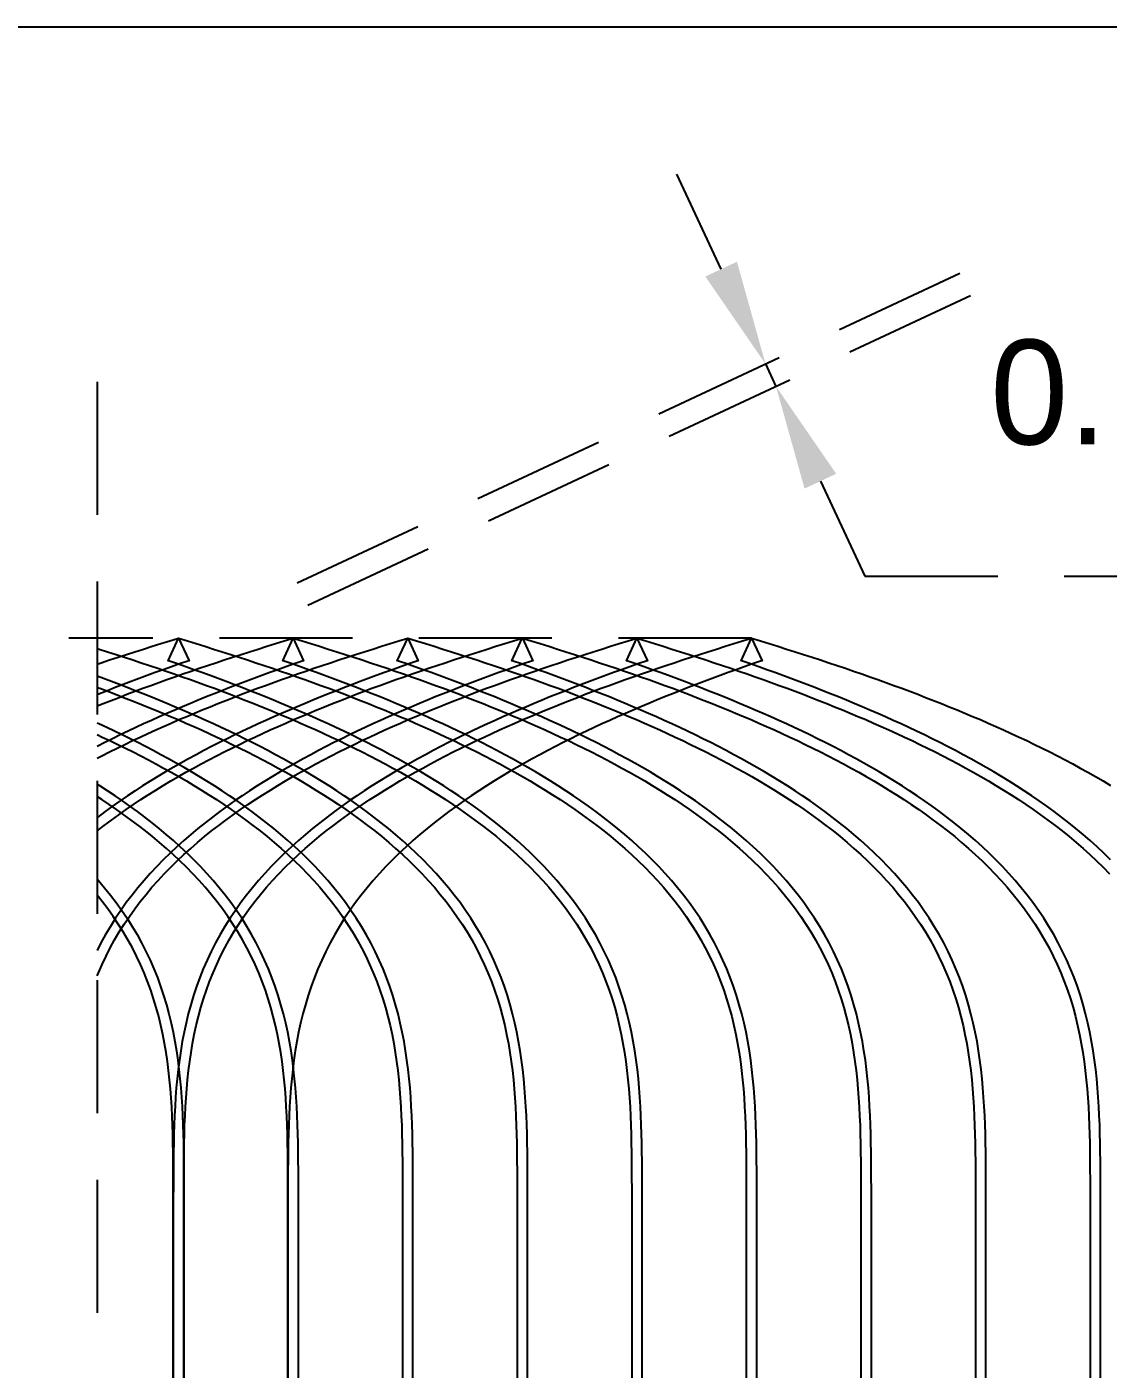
# Model space of a CAD drawing. Header units: metres. Extents: x -2 to 44.3, y -14 to 11.
# Drawn here: x 36.51 to 41.67, y 4.58 to 10.99 of the extents above; entities that cross this region are included whole.
import ezdxf

# ---------------------------------------------------------------- set-up
doc = ezdxf.new("R2010")
doc.units = ezdxf.units.M
doc.header["$LTSCALE"] = 0.05
doc.linetypes.add('DASHED', pattern=[19.05, 12.7, -6.35])
doc.layers.get('0').update_dxf_attribs({"linetype": 'DASHED'})
doc.layers.add('back-layer3', color=7, linetype='Continuous')
doc.layers.add('front-layer3', color=7, linetype='Continuous')
doc.dimstyles.get("Standard").update_dxf_attribs({"dimtxt": 2.5, "dimasz": 2.5, "dimexe": 1.25, "dimexo": 0.625, "dimtad": 1, "dimtxsty": 'Standard', "dimcen": 2.5, "dimazin": 3, "dimtfac": 1, "dimtmove": 0, "dimatfit": 3, "dimarcsym": 0})

# ---------------------------------------------------------------- blocks, each defined once
blk = doc.blocks.new('*D13')
at = {"color": 0, "lineweight": -2, "transparency": 16777216}
for p, q in [((39.8228, 9.834), (39.611, 10.2869)), ((37.799, 8.3357), (41.1669, 9.9106)), ((37.849, 8.2288), (41.2169, 9.8037)), ((40.0346, 9.3811), (40.0846, 9.2742)), ((40.2964, 8.8213), (40.5082, 8.3683)), ((40.5082, 8.3683), (42.3832, 8.3683))]:
    blk.add_line(p, q, dxfattribs=at)
at = {"color": 0, "transparency": 16777216}
for points in [[(39.8983, 9.8693), (39.7473, 9.7987), (40.0346, 9.3811)], [(40.3719, 8.8566), (40.2209, 8.786), (40.0846, 9.2742)]]:
    blk.add_solid(points, dxfattribs=at)
at = {"layer": 'Defpoints', "color": 0, "transparency": 16777216}
for p in [(40.0846, 9.2742), (37.2328, 8.071), (37.2828, 7.9641)]:
    blk.add_point(p, dxfattribs=at)
at = {"color": 0, "transparency": 16777216, "insert": (41.7582, 9.2433), "char_height": 0.5, "attachment_point": 5}
blk.add_mtext('0.12', dxfattribs=at)

msp = doc.modelspace()

# ---------------------------------------------------------------- linework, layer by layer
for p, q in [((36.844, 9.2951), (36.844, -1.58)), ((36.844, 9.2951), (36.844, -1.58)), ((39.9677, 8.071), (36.709, 8.071))]:
    msp.add_line(p, q)
at = {"layer": 'back-layer3', "color": 8}
for points in [[(36.844, 7.9479), (36.8637, 7.9545), (36.9035, 7.9677), (36.9436, 7.9808), (36.9839, 7.9938), (37.0246, 8.0068), (37.0655, 8.0197), (37.1068, 8.0326), (37.1484, 8.0454), (37.1904, 8.0582), (37.2328, 8.071), (37.2828, 7.9641), (37.2764, 7.9619), (37.2373, 7.9483), (37.1984, 7.9347), (37.1597, 7.9209), (37.1211, 7.907), (37.0827, 7.893), (37.0445, 7.8789), (37.0063, 7.8646), (36.9683, 7.8501), (36.9304, 7.8356), (36.8927, 7.8208), (36.855, 7.8059), (36.844, 7.8015)], [(36.844, 7.7476), (36.8735, 7.7594), (36.911, 7.7743), (36.9485, 7.7889), (36.9862, 7.8034), (37.024, 7.8178), (37.0619, 7.832), (37.0999, 7.8461), (37.1382, 7.86), (37.1765, 7.8738), (37.215, 7.8875), (37.2538, 7.9011), (37.2927, 7.9146), (37.3318, 7.928), (37.3711, 7.9413), (37.4107, 7.9545), (37.4505, 7.9677), (37.4906, 7.9808), (37.5309, 7.9938), (37.5716, 8.0068), (37.6125, 8.0197), (37.6538, 8.0326), (37.6954, 8.0454), (37.7374, 8.0582), (37.7798, 8.071), (37.8298, 7.9641), (37.8234, 7.9619), (37.7843, 7.9483), (37.7454, 7.9347), (37.7067, 7.9209), (37.6681, 7.907), (37.6297, 7.893), (37.5915, 7.8789), (37.5533, 7.8646), (37.5153, 7.8501), (37.4774, 7.8356), (37.4397, 7.8208), (37.402, 7.8059), (37.3644, 7.7908), (37.3268, 7.7755), (37.2894, 7.7599), (37.252, 7.7442), (37.2147, 7.7283), (37.1774, 7.7121), (37.1401, 7.6957), (37.103, 7.679), (37.0658, 7.662), (37.0287, 7.6448), (36.9916, 7.6273), (36.9546, 7.6094), (36.9176, 7.5913), (36.8806, 7.5728), (36.844, 7.5541)], [(36.844, 7.4977), (36.8666, 7.5095), (36.9032, 7.5282), (36.9398, 7.5465), (36.9765, 7.5645), (37.0132, 7.5822), (37.0499, 7.5995), (37.0867, 7.6166), (37.1236, 7.6334), (37.1605, 7.65), (37.1974, 7.6663), (37.2344, 7.6824), (37.2715, 7.6982), (37.3086, 7.7138), (37.3458, 7.7292), (37.3831, 7.7444), (37.4205, 7.7594), (37.458, 7.7743), (37.4955, 7.7889), (37.5332, 7.8034), (37.571, 7.8178), (37.6089, 7.832), (37.6469, 7.8461), (37.6852, 7.86), (37.7235, 7.8738), (37.762, 7.8875), (37.8008, 7.9011), (37.8397, 7.9146), (37.8788, 7.928), (37.9181, 7.9413), (37.9577, 7.9545), (37.9975, 7.9677), (38.0376, 7.9808), (38.0779, 7.9938), (38.1186, 8.0068), (38.1595, 8.0197), (38.2008, 8.0326), (38.2424, 8.0454), (38.2844, 8.0582), (38.3268, 8.071), (38.3768, 7.9641), (38.3704, 7.9619), (38.3313, 7.9483), (38.2924, 7.9347), (38.2537, 7.9209), (38.2151, 7.907), (38.1767, 7.893), (38.1385, 7.8789), (38.1003, 7.8646), (38.0623, 7.8501), (38.0244, 7.8356), (37.9867, 7.8208), (37.949, 7.8059), (37.9114, 7.7908), (37.8738, 7.7755), (37.8364, 7.7599), (37.799, 7.7442), (37.7617, 7.7283), (37.7244, 7.7121), (37.6871, 7.6957), (37.65, 7.679), (37.6128, 7.662), (37.5757, 7.6448), (37.5386, 7.6273), (37.5016, 7.6094), (37.4646, 7.5913), (37.4276, 7.5728), (37.3907, 7.5539), (37.3538, 7.5347), (37.317, 7.5151), (37.2802, 7.4951), (37.2435, 7.4747), (37.2068, 7.4538), (37.1703, 7.4325), (37.1338, 7.4107), (37.0974, 7.3885), (37.0611, 7.3657), (37.025, 7.3424), (36.9891, 7.3185), (36.9533, 7.294), (36.9177, 7.269), (36.8824, 7.2433), (36.8474, 7.217), (36.844, 7.2144)], [(36.844, 7.1511), (36.8777, 7.1772), (36.9121, 7.2031), (36.9468, 7.2283), (36.9818, 7.2529), (37.017, 7.277), (37.0524, 7.3005), (37.088, 7.3235), (37.1238, 7.346), (37.1597, 7.368), (37.1957, 7.3895), (37.2318, 7.4105), (37.268, 7.4311), (37.3043, 7.4513), (37.3407, 7.4711), (37.3771, 7.4905), (37.4136, 7.5095), (37.4502, 7.5282), (37.4868, 7.5465), (37.5235, 7.5645), (37.5602, 7.5822), (37.5969, 7.5995), (37.6337, 7.6166), (37.6706, 7.6334), (37.7075, 7.65), (37.7444, 7.6663), (37.7814, 7.6824), (37.8185, 7.6982), (37.8556, 7.7138), (37.8928, 7.7292), (37.9301, 7.7444), (37.9675, 7.7594), (38.005, 7.7743), (38.0425, 7.7889), (38.0802, 7.8034), (38.118, 7.8178), (38.1559, 7.832), (38.1939, 7.8461), (38.2322, 7.86), (38.2705, 7.8738), (38.309, 7.8875), (38.3478, 7.9011), (38.3867, 7.9146), (38.4258, 7.928), (38.4651, 7.9413), (38.5047, 7.9545), (38.5445, 7.9677), (38.5846, 7.9808), (38.6249, 7.9938), (38.6656, 8.0068), (38.7065, 8.0197), (38.7478, 8.0326), (38.7894, 8.0454), (38.8314, 8.0582), (38.8738, 8.071), (38.9238, 7.9641), (38.9174, 7.9619), (38.8783, 7.9483), (38.8394, 7.9347), (38.8007, 7.9209), (38.7621, 7.907), (38.7237, 7.893), (38.6855, 7.8789), (38.6473, 7.8646), (38.6093, 7.8501), (38.5714, 7.8356), (38.5337, 7.8208), (38.496, 7.8059), (38.4584, 7.7908), (38.4208, 7.7755), (38.3834, 7.7599), (38.346, 7.7442), (38.3087, 7.7283), (38.2714, 7.7121), (38.2341, 7.6957), (38.197, 7.679), (38.1598, 7.662), (38.1227, 7.6448), (38.0856, 7.6273), (38.0486, 7.6094), (38.0116, 7.5913), (37.9746, 7.5728), (37.9377, 7.5539), (37.9008, 7.5347), (37.864, 7.5151), (37.8272, 7.4951), (37.7905, 7.4747), (37.7538, 7.4538), (37.7173, 7.4325), (37.6808, 7.4107), (37.6444, 7.3885), (37.6081, 7.3657), (37.572, 7.3424), (37.5361, 7.3185), (37.5003, 7.294), (37.4647, 7.269), (37.4294, 7.2433), (37.3944, 7.217), (37.3596, 7.19), (37.3252, 7.1624), (37.2912, 7.134), (37.2576, 7.1049), (37.2245, 7.0751), (37.1919, 7.0445), (37.1599, 7.0132), (37.1285, 6.9811), (37.0978, 6.9481), (37.0679, 6.9144), (37.0388, 6.8799), (37.0105, 6.8445), (36.9831, 6.8084), (36.9568, 6.7714), (36.9314, 6.7337), (36.9072, 6.6952), (36.8841, 6.656), (36.8622, 6.6161), (36.844, 6.5804)], [(36.844, 6.4582), (36.8501, 6.4734), (36.8676, 6.5138), (36.8864, 6.5535), (36.9064, 6.5927), (36.9276, 6.6313), (36.9499, 6.6692), (36.9734, 6.7064), (36.9979, 6.743), (37.0234, 6.7787), (37.05, 6.8138), (37.0774, 6.8481), (37.1057, 6.8817), (37.1348, 6.9145), (37.1647, 6.9465), (37.1953, 6.9779), (37.2265, 7.0084), (37.2584, 7.0383), (37.2907, 7.0675), (37.3236, 7.0959), (37.3569, 7.1237), (37.3906, 7.1508), (37.4247, 7.1772), (37.4591, 7.2031), (37.4938, 7.2283), (37.5288, 7.2529), (37.564, 7.277), (37.5994, 7.3005), (37.635, 7.3235), (37.6708, 7.346), (37.7067, 7.368), (37.7427, 7.3895), (37.7788, 7.4105), (37.815, 7.4311), (37.8513, 7.4513), (37.8877, 7.4711), (37.9241, 7.4905), (37.9606, 7.5095), (37.9972, 7.5282), (38.0338, 7.5465), (38.0705, 7.5645), (38.1072, 7.5822), (38.1439, 7.5995), (38.1807, 7.6166), (38.2176, 7.6334), (38.2545, 7.65), (38.2914, 7.6663), (38.3284, 7.6824), (38.3655, 7.6982), (38.4026, 7.7138), (38.4398, 7.7292), (38.4771, 7.7444), (38.5145, 7.7594), (38.552, 7.7743), (38.5895, 7.7889), (38.6272, 7.8034), (38.665, 7.8178), (38.7029, 7.832), (38.7409, 7.8461), (38.7792, 7.86), (38.8175, 7.8738), (38.856, 7.8875), (38.8948, 7.9011), (38.9337, 7.9146), (38.9728, 7.928), (39.0121, 7.9413), (39.0517, 7.9545), (39.0915, 7.9677), (39.1316, 7.9808), (39.1719, 7.9938), (39.2126, 8.0068), (39.2535, 8.0197), (39.2948, 8.0326), (39.3364, 8.0454), (39.3784, 8.0582), (39.4208, 8.071), (39.4708, 7.9641), (39.4644, 7.9619), (39.4253, 7.9483), (39.3864, 7.9347), (39.3477, 7.9209), (39.3091, 7.907), (39.2707, 7.893), (39.2325, 7.8789), (39.1943, 7.8646), (39.1563, 7.8501), (39.1184, 7.8356), (39.0807, 7.8208), (39.043, 7.8059), (39.0054, 7.7908), (38.9678, 7.7755), (38.9304, 7.7599), (38.893, 7.7442), (38.8557, 7.7283), (38.8184, 7.7121), (38.7811, 7.6957), (38.744, 7.679), (38.7068, 7.662), (38.6697, 7.6448), (38.6326, 7.6273), (38.5956, 7.6094), (38.5586, 7.5913), (38.5216, 7.5728), (38.4847, 7.5539), (38.4478, 7.5347), (38.411, 7.5151), (38.3742, 7.4951), (38.3375, 7.4747), (38.3008, 7.4538), (38.2643, 7.4325), (38.2278, 7.4107), (38.1914, 7.3885), (38.1551, 7.3657), (38.119, 7.3424), (38.0831, 7.3185), (38.0473, 7.294), (38.0117, 7.269), (37.9764, 7.2433), (37.9414, 7.217), (37.9066, 7.19), (37.8722, 7.1624), (37.8382, 7.134), (37.8046, 7.1049), (37.7715, 7.0751), (37.7389, 7.0445), (37.7069, 7.0132), (37.6755, 6.9811), (37.6448, 6.9481), (37.6149, 6.9144), (37.5858, 6.8799), (37.5575, 6.8445), (37.5301, 6.8084), (37.5038, 6.7714), (37.4784, 6.7337), (37.4542, 6.6952), (37.4311, 6.656), (37.4092, 6.6161), (37.3885, 6.5756), (37.3691, 6.5344), (37.3509, 6.4927), (37.334, 6.4504), (37.3184, 6.4077), (37.3041, 6.3646), (37.291, 6.3211), (37.2791, 6.2774), (37.2684, 6.2334), (37.2588, 6.1893), (37.2503, 6.145), (37.2429, 6.1007), (37.2364, 6.0563), (37.2308, 6.012), (37.226, 5.9677), (37.2219, 5.9235), (37.2186, 5.8793), (37.2158, 5.8354), (37.2136, 5.7915), (37.2118, 5.7478), (37.2105, 5.7043), (37.2095, 5.6609), (37.2088, 5.6177), (37.2083, 5.5746), (37.208, 5.5317), (37.2079, 5.4889), (37.2078, 5.4462), (37.2077, 5.4035), (37.2077, 4.0355)], [(36.844, 8.0225), (36.853, 8.0197), (36.8939, 8.0068), (36.9346, 7.9938), (36.9749, 7.9808), (37.015, 7.9677), (37.0548, 7.9545), (37.0944, 7.9413), (37.1337, 7.928), (37.1728, 7.9146), (37.2117, 7.9011), (37.2505, 7.8875), (37.289, 7.8738), (37.3273, 7.86), (37.3655, 7.8461), (37.4036, 7.832), (37.4415, 7.8178), (37.4793, 7.8034), (37.517, 7.7889), (37.5545, 7.7743), (37.592, 7.7594), (37.6294, 7.7444), (37.6667, 7.7292), (37.7039, 7.7138), (37.741, 7.6982), (37.7781, 7.6824), (37.8151, 7.6663), (37.852, 7.65), (37.8889, 7.6334), (37.9258, 7.6166), (37.9626, 7.5995), (37.9993, 7.5822), (38.036, 7.5645), (38.0727, 7.5465), (38.1093, 7.5282), (38.1459, 7.5095), (38.1824, 7.4905), (38.2188, 7.4711), (38.2552, 7.4513), (38.2915, 7.4311), (38.3277, 7.4105), (38.3638, 7.3895), (38.3998, 7.368), (38.4357, 7.346), (38.4715, 7.3235), (38.5071, 7.3005), (38.5425, 7.277), (38.5777, 7.2529), (38.6127, 7.2283), (38.6474, 7.2031), (38.6818, 7.1772), (38.7159, 7.1508), (38.7496, 7.1237), (38.7829, 7.0959), (38.8158, 7.0675), (38.8481, 7.0383), (38.88, 7.0084), (38.9112, 6.9779), (38.9418, 6.9465), (38.9717, 6.9145), (39.0008, 6.8817), (39.0291, 6.8481), (39.0565, 6.8138), (39.0831, 6.7787), (39.1086, 6.743), (39.1331, 6.7064), (39.1566, 6.6692), (39.1789, 6.6313), (39.2001, 6.5927), (39.2201, 6.5535), (39.2389, 6.5138), (39.2564, 6.4734), (39.2728, 6.4326), (39.2879, 6.3912), (39.3018, 6.3495), (39.3145, 6.3074), (39.326, 6.2649), (39.3364, 6.2222), (39.3457, 6.1793), (39.354, 6.1362), (39.3612, 6.0929), (39.3676, 6.0495), (39.3731, 6.0061), (39.3778, 5.9627), (39.3818, 5.9193), (39.3851, 5.8759), (39.3878, 5.8325), (39.39, 5.7893), (39.3917, 5.7461), (39.393, 5.703), (39.394, 5.6599), (39.3947, 5.617), (39.3952, 5.5742), (39.3955, 5.5314), (39.3956, 5.4887), (39.3957, 5.4461), (39.3957, 5.4035), (39.3957, 5.361), (39.3957, 4.0355)], [(39.4457, 4.0355), (39.4457, 5.361), (39.4457, 5.4035), (39.4457, 5.4462), (39.4456, 5.4889), (39.4455, 5.5317), (39.4452, 5.5746), (39.4447, 5.6177), (39.444, 5.6609), (39.443, 5.7043), (39.4417, 5.7478), (39.4399, 5.7915), (39.4377, 5.8354), (39.4349, 5.8793), (39.4316, 5.9235), (39.4275, 5.9677), (39.4227, 6.012), (39.4171, 6.0563), (39.4106, 6.1007), (39.4032, 6.145), (39.3947, 6.1893), (39.3851, 6.2334), (39.3744, 6.2774), (39.3625, 6.3211), (39.3494, 6.3646), (39.3351, 6.4077), (39.3195, 6.4504), (39.3026, 6.4927), (39.2844, 6.5344), (39.265, 6.5756), (39.2443, 6.6161), (39.2224, 6.656), (39.1993, 6.6952), (39.1751, 6.7337), (39.1497, 6.7714), (39.1234, 6.8084), (39.096, 6.8445), (39.0677, 6.8799), (39.0386, 6.9144), (39.0086, 6.9481), (38.978, 6.9811), (38.9466, 7.0132), (38.9146, 7.0445), (38.882, 7.0751), (38.8489, 7.1049), (38.8153, 7.134), (38.7813, 7.1624), (38.7469, 7.19), (38.7121, 7.217), (38.6771, 7.2433), (38.6418, 7.269), (38.6062, 7.294), (38.5704, 7.3185), (38.5345, 7.3424), (38.4984, 7.3657), (38.4621, 7.3885), (38.4257, 7.4107), (38.3892, 7.4325), (38.3527, 7.4538), (38.316, 7.4747), (38.2793, 7.4951), (38.2425, 7.5151), (38.2057, 7.5347), (38.1688, 7.5539), (38.1318, 7.5728), (38.0949, 7.5913), (38.0579, 7.6094), (38.0209, 7.6273), (37.9838, 7.6448), (37.9467, 7.662), (37.9095, 7.679), (37.8724, 7.6957), (37.8351, 7.7121), (37.7978, 7.7283), (37.7605, 7.7442), (37.7231, 7.7599), (37.6857, 7.7755), (37.6481, 7.7908), (37.6105, 7.8059), (37.5728, 7.8208), (37.5351, 7.8356), (37.4972, 7.8501), (37.4592, 7.8646), (37.421, 7.8789), (37.3828, 7.893), (37.3444, 7.907), (37.3058, 7.9209), (37.2671, 7.9347), (37.2282, 7.9483), (37.1891, 7.9619), (37.1827, 7.9641), (37.2327, 8.071)], [(37.2327, 8.071), (37.2751, 8.0582), (37.3171, 8.0454), (37.3587, 8.0326), (37.4, 8.0197), (37.4409, 8.0068), (37.4816, 7.9938), (37.5219, 7.9808), (37.562, 7.9677), (37.6018, 7.9545), (37.6414, 7.9413), (37.6807, 7.928), (37.7198, 7.9146), (37.7587, 7.9011), (37.7975, 7.8875), (37.836, 7.8738), (37.8743, 7.86), (37.9125, 7.8461), (37.9506, 7.832), (37.9885, 7.8178), (38.0263, 7.8034), (38.064, 7.7889), (38.1015, 7.7743), (38.139, 7.7594), (38.1764, 7.7444), (38.2137, 7.7292), (38.2509, 7.7138), (38.288, 7.6982), (38.3251, 7.6824), (38.3621, 7.6663), (38.399, 7.65), (38.4359, 7.6334), (38.4728, 7.6166), (38.5096, 7.5995), (38.5463, 7.5822), (38.583, 7.5645), (38.6197, 7.5465), (38.6563, 7.5282), (38.6929, 7.5095), (38.7294, 7.4905), (38.7658, 7.4711), (38.8022, 7.4513), (38.8385, 7.4311), (38.8747, 7.4105), (38.9108, 7.3895), (38.9468, 7.368), (38.9827, 7.346), (39.0185, 7.3235), (39.0541, 7.3005), (39.0895, 7.277), (39.1247, 7.2529), (39.1597, 7.2283), (39.1944, 7.2031), (39.2288, 7.1772), (39.2629, 7.1508), (39.2966, 7.1237), (39.3299, 7.0959), (39.3628, 7.0675), (39.3951, 7.0383), (39.427, 7.0084), (39.4582, 6.9779), (39.4888, 6.9465), (39.5187, 6.9145), (39.5478, 6.8817), (39.5761, 6.8481), (39.6035, 6.8138), (39.6301, 6.7787), (39.6556, 6.743), (39.6801, 6.7064), (39.7036, 6.6692), (39.7259, 6.6313), (39.7471, 6.5927), (39.7671, 6.5535), (39.7859, 6.5138), (39.8034, 6.4734), (39.8198, 6.4326), (39.8349, 6.3912), (39.8488, 6.3495), (39.8615, 6.3074), (39.873, 6.2649), (39.8834, 6.2222), (39.8927, 6.1793), (39.901, 6.1362), (39.9082, 6.0929), (39.9146, 6.0495), (39.9201, 6.0061), (39.9248, 5.9627), (39.9288, 5.9193), (39.9321, 5.8759), (39.9348, 5.8325), (39.937, 5.7893), (39.9387, 5.7461), (39.94, 5.703), (39.941, 5.6599), (39.9417, 5.617), (39.9422, 5.5742), (39.9425, 5.5314), (39.9426, 5.4887), (39.9427, 5.4461), (39.9427, 5.4035), (39.9427, 5.361), (39.9427, 4.0355)], [(37.2577, 4.0355), (37.2577, 5.4035), (37.2578, 5.4461), (37.2579, 5.4887), (37.258, 5.5314), (37.2583, 5.5742), (37.2588, 5.617), (37.2595, 5.6599), (37.2605, 5.703), (37.2618, 5.7461), (37.2635, 5.7893), (37.2657, 5.8325), (37.2684, 5.8759), (37.2717, 5.9193), (37.2757, 5.9627), (37.2804, 6.0061), (37.2859, 6.0495), (37.2923, 6.0929), (37.2995, 6.1362), (37.3078, 6.1793), (37.3171, 6.2222), (37.3275, 6.2649), (37.339, 6.3074), (37.3517, 6.3495), (37.3656, 6.3912), (37.3807, 6.4326), (37.3971, 6.4734), (37.4146, 6.5138), (37.4334, 6.5535), (37.4534, 6.5927), (37.4746, 6.6313), (37.4969, 6.6692), (37.5204, 6.7064), (37.5449, 6.743), (37.5704, 6.7787), (37.597, 6.8138), (37.6244, 6.8481), (37.6527, 6.8817), (37.6818, 6.9145), (37.7117, 6.9465), (37.7423, 6.9779), (37.7735, 7.0084), (37.8054, 7.0383), (37.8377, 7.0675), (37.8706, 7.0959), (37.9039, 7.1237), (37.9376, 7.1508), (37.9717, 7.1772), (38.0061, 7.2031), (38.0408, 7.2283), (38.0758, 7.2529), (38.111, 7.277), (38.1464, 7.3005), (38.182, 7.3235), (38.2178, 7.346), (38.2537, 7.368), (38.2897, 7.3895), (38.3258, 7.4105), (38.362, 7.4311), (38.3983, 7.4513), (38.4347, 7.4711), (38.4711, 7.4905), (38.5076, 7.5095), (38.5442, 7.5282), (38.5808, 7.5465), (38.6175, 7.5645), (38.6542, 7.5822), (38.6909, 7.5995), (38.7277, 7.6166), (38.7646, 7.6334), (38.8015, 7.65), (38.8384, 7.6663), (38.8754, 7.6824), (38.9125, 7.6982), (38.9496, 7.7138), (38.9868, 7.7292), (39.0241, 7.7444), (39.0615, 7.7594), (39.099, 7.7743), (39.1365, 7.7889), (39.1742, 7.8034), (39.212, 7.8178), (39.2499, 7.832), (39.2879, 7.8461), (39.3262, 7.86), (39.3645, 7.8738), (39.403, 7.8875), (39.4418, 7.9011), (39.4807, 7.9146), (39.5198, 7.928), (39.5591, 7.9413), (39.5987, 7.9545), (39.6385, 7.9677), (39.6786, 7.9808), (39.7189, 7.9938), (39.7596, 8.0068), (39.8005, 8.0197), (39.8418, 8.0326), (39.8834, 8.0454), (39.9254, 8.0582), (39.9678, 8.071), (40.0178, 7.9641), (40.0114, 7.9619), (39.9723, 7.9483), (39.9334, 7.9347), (39.8947, 7.9209), (39.8561, 7.907), (39.8177, 7.893), (39.7795, 7.8789), (39.7413, 7.8646), (39.7033, 7.8501), (39.6654, 7.8356), (39.6277, 7.8208), (39.59, 7.8059), (39.5524, 7.7908), (39.5148, 7.7755), (39.4774, 7.7599), (39.44, 7.7442), (39.4027, 7.7283), (39.3654, 7.7121), (39.3281, 7.6957), (39.291, 7.679), (39.2538, 7.662), (39.2167, 7.6448), (39.1796, 7.6273), (39.1426, 7.6094), (39.1056, 7.5913), (39.0686, 7.5728), (39.0317, 7.5539), (38.9948, 7.5347), (38.958, 7.5151), (38.9212, 7.4951), (38.8845, 7.4747), (38.8478, 7.4538), (38.8113, 7.4325), (38.7748, 7.4107), (38.7384, 7.3885), (38.7021, 7.3657), (38.666, 7.3424), (38.6301, 7.3185), (38.5943, 7.294), (38.5587, 7.269), (38.5234, 7.2433), (38.4884, 7.217), (38.4536, 7.19), (38.4192, 7.1624), (38.3852, 7.134), (38.3516, 7.1049), (38.3185, 7.0751), (38.2859, 7.0445), (38.2539, 7.0132), (38.2225, 6.9811), (38.1918, 6.9481), (38.1619, 6.9144), (38.1328, 6.8799), (38.1045, 6.8445), (38.0771, 6.8084), (38.0508, 6.7714), (38.0254, 6.7337), (38.0012, 6.6952), (37.9781, 6.656), (37.9562, 6.6161), (37.9355, 6.5756), (37.9161, 6.5344), (37.8979, 6.4927), (37.881, 6.4504), (37.8654, 6.4077), (37.8511, 6.3646), (37.838, 6.3211), (37.8261, 6.2774), (37.8154, 6.2334), (37.8058, 6.1893), (37.7973, 6.145), (37.7899, 6.1007), (37.7834, 6.0563), (37.7778, 6.012), (37.773, 5.9677), (37.7689, 5.9235), (37.7656, 5.8793), (37.7628, 5.8354), (37.7606, 5.7915), (37.7588, 5.7478), (37.7575, 5.7043), (37.7565, 5.6609), (37.7558, 5.6177), (37.7553, 5.5746), (37.755, 5.5317), (37.7549, 5.4889), (37.7548, 5.4462), (37.7547, 5.4035), (37.7547, 4.0355)], [(39.9927, 4.0355), (39.9927, 5.361), (39.9927, 5.4035), (39.9927, 5.4462), (39.9926, 5.4889), (39.9925, 5.5317), (39.9922, 5.5746), (39.9917, 5.6177), (39.991, 5.6609), (39.99, 5.7043), (39.9887, 5.7478), (39.9869, 5.7915), (39.9847, 5.8354), (39.9819, 5.8793), (39.9786, 5.9235), (39.9745, 5.9677), (39.9697, 6.012), (39.9641, 6.0563), (39.9576, 6.1007), (39.9502, 6.145), (39.9417, 6.1893), (39.9321, 6.2334), (39.9214, 6.2774), (39.9095, 6.3211), (39.8964, 6.3646), (39.8821, 6.4077), (39.8665, 6.4504), (39.8496, 6.4927), (39.8314, 6.5344), (39.812, 6.5756), (39.7913, 6.6161), (39.7694, 6.656), (39.7463, 6.6952), (39.7221, 6.7337), (39.6967, 6.7714), (39.6704, 6.8084), (39.643, 6.8445), (39.6147, 6.8799), (39.5856, 6.9144), (39.5556, 6.9481), (39.525, 6.9811), (39.4936, 7.0132), (39.4616, 7.0445), (39.429, 7.0751), (39.3959, 7.1049), (39.3623, 7.134), (39.3283, 7.1624), (39.2939, 7.19), (39.2591, 7.217), (39.2241, 7.2433), (39.1888, 7.269), (39.1532, 7.294), (39.1174, 7.3185), (39.0815, 7.3424), (39.0454, 7.3657), (39.0091, 7.3885), (38.9727, 7.4107), (38.9362, 7.4325), (38.8997, 7.4538), (38.863, 7.4747), (38.8263, 7.4951), (38.7895, 7.5151), (38.7527, 7.5347), (38.7158, 7.5539), (38.6788, 7.5728), (38.6419, 7.5913), (38.6049, 7.6094), (38.5679, 7.6273), (38.5308, 7.6448), (38.4937, 7.662), (38.4565, 7.679), (38.4194, 7.6957), (38.3821, 7.7121), (38.3448, 7.7283), (38.3075, 7.7442), (38.2701, 7.7599), (38.2327, 7.7755), (38.1951, 7.7908), (38.1575, 7.8059), (38.1198, 7.8208), (38.0821, 7.8356), (38.0442, 7.8501), (38.0062, 7.8646), (37.968, 7.8789), (37.9298, 7.893), (37.8914, 7.907), (37.8528, 7.9209), (37.8141, 7.9347), (37.7752, 7.9483), (37.7361, 7.9619), (37.7297, 7.9641), (37.7797, 8.071)], [(37.7797, 8.071), (37.8221, 8.0582), (37.8641, 8.0454), (37.9057, 8.0326), (37.947, 8.0197), (37.9879, 8.0068), (38.0286, 7.9938), (38.0689, 7.9808), (38.109, 7.9677), (38.1488, 7.9545), (38.1884, 7.9413), (38.2277, 7.928), (38.2668, 7.9146), (38.3057, 7.9011), (38.3445, 7.8875), (38.383, 7.8738), (38.4213, 7.86), (38.4595, 7.8461), (38.4976, 7.832), (38.5355, 7.8178), (38.5733, 7.8034), (38.611, 7.7889), (38.6485, 7.7743), (38.686, 7.7594), (38.7234, 7.7444), (38.7607, 7.7292), (38.7979, 7.7138), (38.835, 7.6982), (38.8721, 7.6824), (38.9091, 7.6663), (38.946, 7.65), (38.9829, 7.6334), (39.0198, 7.6166), (39.0566, 7.5995), (39.0933, 7.5822), (39.13, 7.5645), (39.1667, 7.5465), (39.2033, 7.5282), (39.2399, 7.5095), (39.2764, 7.4905), (39.3128, 7.4711), (39.3492, 7.4513), (39.3855, 7.4311), (39.4217, 7.4105), (39.4578, 7.3895), (39.4938, 7.368), (39.5297, 7.346), (39.5655, 7.3235), (39.6011, 7.3005), (39.6365, 7.277), (39.6717, 7.2529), (39.7067, 7.2283), (39.7414, 7.2031), (39.7758, 7.1772), (39.8099, 7.1508), (39.8436, 7.1237), (39.8769, 7.0959), (39.9098, 7.0675), (39.9421, 7.0383), (39.974, 7.0084), (40.0052, 6.9779), (40.0358, 6.9465), (40.0657, 6.9145), (40.0948, 6.8817), (40.1231, 6.8481), (40.1505, 6.8138), (40.1771, 6.7787), (40.2026, 6.743), (40.2271, 6.7064), (40.2506, 6.6692), (40.2729, 6.6313), (40.2941, 6.5927), (40.3141, 6.5535), (40.3329, 6.5138), (40.3504, 6.4734), (40.3668, 6.4326), (40.3819, 6.3912), (40.3958, 6.3495), (40.4085, 6.3074), (40.42, 6.2649), (40.4304, 6.2222), (40.4397, 6.1793), (40.448, 6.1362), (40.4552, 6.0929), (40.4616, 6.0495), (40.4671, 6.0061), (40.4718, 5.9627), (40.4758, 5.9193), (40.4791, 5.8759), (40.4818, 5.8325), (40.484, 5.7893), (40.4857, 5.7461), (40.487, 5.703), (40.488, 5.6599), (40.4887, 5.617), (40.4892, 5.5742), (40.4895, 5.5314), (40.4896, 5.4887), (40.4897, 5.4461), (40.4897, 5.4035), (40.4897, 5.361), (40.4897, 4.0355)], [(40.5397, 4.0355), (40.5397, 5.361), (40.5397, 5.4035), (40.5397, 5.4462), (40.5396, 5.4889), (40.5395, 5.5317), (40.5392, 5.5746), (40.5387, 5.6177), (40.538, 5.6609), (40.537, 5.7043), (40.5357, 5.7478), (40.5339, 5.7915), (40.5317, 5.8354), (40.5289, 5.8793), (40.5256, 5.9235), (40.5215, 5.9677), (40.5167, 6.012), (40.5111, 6.0563), (40.5046, 6.1007), (40.4972, 6.145), (40.4887, 6.1893), (40.4791, 6.2334), (40.4684, 6.2774), (40.4565, 6.3211), (40.4434, 6.3646), (40.4291, 6.4077), (40.4135, 6.4504), (40.3966, 6.4927), (40.3784, 6.5344), (40.359, 6.5756), (40.3383, 6.6161), (40.3164, 6.656), (40.2933, 6.6952), (40.2691, 6.7337), (40.2437, 6.7714), (40.2174, 6.8084), (40.19, 6.8445), (40.1617, 6.8799), (40.1326, 6.9144), (40.1026, 6.9481), (40.072, 6.9811), (40.0406, 7.0132), (40.0086, 7.0445), (39.976, 7.0751), (39.9429, 7.1049), (39.9093, 7.134), (39.8753, 7.1624), (39.8409, 7.19), (39.8061, 7.217), (39.7711, 7.2433), (39.7358, 7.269), (39.7002, 7.294), (39.6644, 7.3185), (39.6285, 7.3424), (39.5924, 7.3657), (39.5561, 7.3885), (39.5197, 7.4107), (39.4832, 7.4325), (39.4467, 7.4538), (39.41, 7.4747), (39.3733, 7.4951), (39.3365, 7.5151), (39.2997, 7.5347), (39.2628, 7.5539), (39.2258, 7.5728), (39.1889, 7.5913), (39.1519, 7.6094), (39.1149, 7.6273), (39.0778, 7.6448), (39.0407, 7.662), (39.0035, 7.679), (38.9664, 7.6957), (38.9291, 7.7121), (38.8918, 7.7283), (38.8545, 7.7442), (38.8171, 7.7599), (38.7797, 7.7755), (38.7421, 7.7908), (38.7045, 7.8059), (38.6668, 7.8208), (38.6291, 7.8356), (38.5912, 7.8501), (38.5532, 7.8646), (38.515, 7.8789), (38.4768, 7.893), (38.4384, 7.907), (38.3998, 7.9209), (38.3611, 7.9347), (38.3222, 7.9483), (38.2831, 7.9619), (38.2767, 7.9641), (38.3267, 8.071)], [(38.3267, 8.071), (38.3691, 8.0582), (38.4111, 8.0454), (38.4527, 8.0326), (38.494, 8.0197), (38.5349, 8.0068), (38.5756, 7.9938), (38.6159, 7.9808), (38.656, 7.9677), (38.6958, 7.9545), (38.7354, 7.9413), (38.7747, 7.928), (38.8138, 7.9146), (38.8527, 7.9011), (38.8915, 7.8875), (38.93, 7.8738), (38.9683, 7.86), (39.0065, 7.8461), (39.0446, 7.832), (39.0825, 7.8178), (39.1203, 7.8034), (39.158, 7.7889), (39.1955, 7.7743), (39.233, 7.7594), (39.2704, 7.7444), (39.3077, 7.7292), (39.3449, 7.7138), (39.382, 7.6982), (39.4191, 7.6824), (39.4561, 7.6663), (39.493, 7.65), (39.5299, 7.6334), (39.5668, 7.6166), (39.6036, 7.5995), (39.6403, 7.5822), (39.677, 7.5645), (39.7137, 7.5465), (39.7503, 7.5282), (39.7869, 7.5095), (39.8234, 7.4905), (39.8598, 7.4711), (39.8962, 7.4513), (39.9325, 7.4311), (39.9687, 7.4105), (40.0048, 7.3895), (40.0408, 7.368), (40.0767, 7.346), (40.1125, 7.3235), (40.1481, 7.3005), (40.1835, 7.277), (40.2187, 7.2529), (40.2537, 7.2283), (40.2884, 7.2031), (40.3228, 7.1772), (40.3569, 7.1508), (40.3906, 7.1237), (40.4239, 7.0959), (40.4568, 7.0675), (40.4891, 7.0383), (40.521, 7.0084), (40.5522, 6.9779), (40.5828, 6.9465), (40.6127, 6.9145), (40.6418, 6.8817), (40.6701, 6.8481), (40.6975, 6.8138), (40.7241, 6.7787), (40.7496, 6.743), (40.7741, 6.7064), (40.7976, 6.6692), (40.8199, 6.6313), (40.8411, 6.5927), (40.8611, 6.5535), (40.8799, 6.5138), (40.8974, 6.4734), (40.9138, 6.4326), (40.9289, 6.3912), (40.9428, 6.3495), (40.9555, 6.3074), (40.967, 6.2649), (40.9774, 6.2222), (40.9867, 6.1793), (40.995, 6.1362), (41.0022, 6.0929), (41.0086, 6.0495), (41.0141, 6.0061), (41.0188, 5.9627), (41.0228, 5.9193), (41.0261, 5.8759), (41.0288, 5.8325), (41.031, 5.7893), (41.0327, 5.7461), (41.034, 5.703), (41.035, 5.6599), (41.0357, 5.617), (41.0362, 5.5742), (41.0365, 5.5314), (41.0366, 5.4887), (41.0367, 5.4461), (41.0367, 5.4035), (41.0367, 5.361), (41.0367, 4.0355)], [(41.0867, 4.0355), (41.0867, 5.361), (41.0867, 5.4035), (41.0867, 5.4462), (41.0866, 5.4889), (41.0865, 5.5317), (41.0862, 5.5746), (41.0857, 5.6177), (41.085, 5.6609), (41.084, 5.7043), (41.0827, 5.7478), (41.0809, 5.7915), (41.0787, 5.8354), (41.0759, 5.8793), (41.0726, 5.9235), (41.0685, 5.9677), (41.0637, 6.012), (41.0581, 6.0563), (41.0516, 6.1007), (41.0442, 6.145), (41.0357, 6.1893), (41.0261, 6.2334), (41.0154, 6.2774), (41.0035, 6.3211), (40.9904, 6.3646), (40.9761, 6.4077), (40.9605, 6.4504), (40.9436, 6.4927), (40.9254, 6.5344), (40.906, 6.5756), (40.8853, 6.6161), (40.8634, 6.656), (40.8403, 6.6952), (40.8161, 6.7337), (40.7907, 6.7714), (40.7644, 6.8084), (40.737, 6.8445), (40.7087, 6.8799), (40.6796, 6.9144), (40.6496, 6.9481), (40.619, 6.9811), (40.5876, 7.0132), (40.5556, 7.0445), (40.523, 7.0751), (40.4899, 7.1049), (40.4563, 7.134), (40.4223, 7.1624), (40.3879, 7.19), (40.3531, 7.217), (40.3181, 7.2433), (40.2828, 7.269), (40.2472, 7.294), (40.2114, 7.3185), (40.1755, 7.3424), (40.1394, 7.3657), (40.1031, 7.3885), (40.0667, 7.4107), (40.0302, 7.4325), (39.9937, 7.4538), (39.957, 7.4747), (39.9203, 7.4951), (39.8835, 7.5151), (39.8467, 7.5347), (39.8098, 7.5539), (39.7728, 7.5728), (39.7359, 7.5913), (39.6989, 7.6094), (39.6619, 7.6273), (39.6248, 7.6448), (39.5877, 7.662), (39.5505, 7.679), (39.5134, 7.6957), (39.4761, 7.7121), (39.4388, 7.7283), (39.4015, 7.7442), (39.3641, 7.7599), (39.3267, 7.7755), (39.2891, 7.7908), (39.2515, 7.8059), (39.2138, 7.8208), (39.1761, 7.8356), (39.1382, 7.8501), (39.1002, 7.8646), (39.062, 7.8789), (39.0238, 7.893), (38.9854, 7.907), (38.9468, 7.9209), (38.9081, 7.9347), (38.8692, 7.9483), (38.8301, 7.9619), (38.8237, 7.9641), (38.8737, 8.071)], [(38.8737, 8.071), (38.9161, 8.0582), (38.9581, 8.0454), (38.9997, 8.0326), (39.041, 8.0197), (39.0819, 8.0068), (39.1226, 7.9938), (39.1629, 7.9808), (39.203, 7.9677), (39.2428, 7.9545), (39.2824, 7.9413), (39.3217, 7.928), (39.3608, 7.9146), (39.3997, 7.9011), (39.4385, 7.8875), (39.477, 7.8738), (39.5153, 7.86), (39.5535, 7.8461), (39.5916, 7.832), (39.6295, 7.8178), (39.6673, 7.8034), (39.705, 7.7889), (39.7425, 7.7743), (39.78, 7.7594), (39.8174, 7.7444), (39.8547, 7.7292), (39.8919, 7.7138), (39.929, 7.6982), (39.9661, 7.6824), (40.0031, 7.6663), (40.04, 7.65), (40.0769, 7.6334), (40.1138, 7.6166), (40.1506, 7.5995), (40.1873, 7.5822), (40.224, 7.5645), (40.2607, 7.5465), (40.2973, 7.5282), (40.3339, 7.5095), (40.3704, 7.4905), (40.4068, 7.4711), (40.4432, 7.4513), (40.4795, 7.4311), (40.5157, 7.4105), (40.5518, 7.3895), (40.5878, 7.368), (40.6237, 7.346), (40.6595, 7.3235), (40.6951, 7.3005), (40.7305, 7.277), (40.7657, 7.2529), (40.8007, 7.2283), (40.8354, 7.2031), (40.8698, 7.1772), (40.9039, 7.1508), (40.9376, 7.1237), (40.9709, 7.0959), (41.0038, 7.0675), (41.0361, 7.0383), (41.068, 7.0084), (41.0992, 6.9779), (41.1298, 6.9465), (41.1597, 6.9145), (41.1888, 6.8817), (41.2171, 6.8481), (41.2445, 6.8138), (41.2711, 6.7787), (41.2966, 6.743), (41.3211, 6.7064), (41.3446, 6.6692), (41.3669, 6.6313), (41.3881, 6.5927), (41.4081, 6.5535), (41.4269, 6.5138), (41.4444, 6.4734), (41.4608, 6.4326), (41.4759, 6.3912), (41.4898, 6.3495), (41.5025, 6.3074), (41.514, 6.2649), (41.5244, 6.2222), (41.5337, 6.1793), (41.542, 6.1362), (41.5492, 6.0929), (41.5556, 6.0495), (41.5611, 6.0061), (41.5658, 5.9627), (41.5698, 5.9193), (41.5731, 5.8759), (41.5758, 5.8325), (41.578, 5.7893), (41.5797, 5.7461), (41.581, 5.703), (41.582, 5.6599), (41.5827, 5.617), (41.5832, 5.5742), (41.5835, 5.5314), (41.5836, 5.4887), (41.5837, 5.4461), (41.5837, 5.4035), (41.5837, 5.361), (41.5837, 4.0355)], [(41.6337, 4.0355), (41.6337, 5.361), (41.6337, 5.4035), (41.6337, 5.4462), (41.6336, 5.4889), (41.6335, 5.5317), (41.6332, 5.5746), (41.6327, 5.6177), (41.632, 5.6609), (41.631, 5.7043), (41.6297, 5.7478), (41.6279, 5.7915), (41.6257, 5.8354), (41.6229, 5.8793), (41.6196, 5.9235), (41.6155, 5.9677), (41.6107, 6.012), (41.6051, 6.0563), (41.5986, 6.1007), (41.5912, 6.145), (41.5827, 6.1893), (41.5731, 6.2334), (41.5624, 6.2774), (41.5505, 6.3211), (41.5374, 6.3646), (41.5231, 6.4077), (41.5075, 6.4504), (41.4906, 6.4927), (41.4724, 6.5344), (41.453, 6.5756), (41.4323, 6.6161), (41.4104, 6.656), (41.3873, 6.6952), (41.3631, 6.7337), (41.3377, 6.7714), (41.3114, 6.8084), (41.284, 6.8445), (41.2557, 6.8799), (41.2266, 6.9144), (41.1966, 6.9481), (41.166, 6.9811), (41.1346, 7.0132), (41.1026, 7.0445), (41.07, 7.0751), (41.0369, 7.1049), (41.0033, 7.134), (40.9693, 7.1624), (40.9349, 7.19), (40.9001, 7.217), (40.8651, 7.2433), (40.8298, 7.269), (40.7942, 7.294), (40.7584, 7.3185), (40.7225, 7.3424), (40.6864, 7.3657), (40.6501, 7.3885), (40.6137, 7.4107), (40.5772, 7.4325), (40.5407, 7.4538), (40.504, 7.4747), (40.4673, 7.4951), (40.4305, 7.5151), (40.3937, 7.5347), (40.3568, 7.5539), (40.3198, 7.5728), (40.2829, 7.5913), (40.2459, 7.6094), (40.2089, 7.6273), (40.1718, 7.6448), (40.1347, 7.662), (40.0975, 7.679), (40.0604, 7.6957), (40.0231, 7.7121), (39.9858, 7.7283), (39.9485, 7.7442), (39.9111, 7.7599), (39.8737, 7.7755), (39.8361, 7.7908), (39.7985, 7.8059), (39.7608, 7.8208), (39.7231, 7.8356), (39.6852, 7.8501), (39.6472, 7.8646), (39.609, 7.8789), (39.5708, 7.893), (39.5324, 7.907), (39.4938, 7.9209), (39.4551, 7.9347), (39.4162, 7.9483), (39.3771, 7.9619), (39.3707, 7.9641), (39.4207, 8.071)], [(39.4207, 8.071), (39.4631, 8.0582), (39.5051, 8.0454), (39.5467, 8.0326), (39.588, 8.0197), (39.6289, 8.0068), (39.6696, 7.9938), (39.7099, 7.9808), (39.75, 7.9677), (39.7898, 7.9545), (39.8294, 7.9413), (39.8687, 7.928), (39.9078, 7.9146), (39.9467, 7.9011), (39.9855, 7.8875), (40.024, 7.8738), (40.0623, 7.86), (40.1005, 7.8461), (40.1386, 7.832), (40.1765, 7.8178), (40.2143, 7.8034), (40.252, 7.7889), (40.2895, 7.7743), (40.327, 7.7594), (40.3644, 7.7444), (40.4017, 7.7292), (40.4389, 7.7138), (40.476, 7.6982), (40.5131, 7.6824), (40.5501, 7.6663), (40.587, 7.65), (40.6239, 7.6334), (40.6608, 7.6166), (40.6976, 7.5995), (40.7343, 7.5822), (40.771, 7.5645), (40.8077, 7.5465), (40.8443, 7.5282), (40.8809, 7.5095), (40.9174, 7.4905), (40.9538, 7.4711), (40.9902, 7.4513), (41.0265, 7.4311), (41.0627, 7.4105), (41.0988, 7.3895), (41.1348, 7.368), (41.1707, 7.346), (41.2065, 7.3235), (41.2421, 7.3005), (41.2775, 7.277), (41.3127, 7.2529), (41.3477, 7.2283), (41.3824, 7.2031), (41.4168, 7.1772), (41.4509, 7.1508), (41.4846, 7.1237), (41.5179, 7.0959), (41.5508, 7.0675), (41.5831, 7.0383), (41.615, 7.0084), (41.6462, 6.9779), (41.6768, 6.9465)], [(41.6816, 7.0132), (41.6496, 7.0445), (41.617, 7.0751), (41.5839, 7.1049), (41.5503, 7.134), (41.5163, 7.1624), (41.4819, 7.19), (41.4471, 7.217), (41.4121, 7.2433), (41.3768, 7.269), (41.3412, 7.294), (41.3054, 7.3185), (41.2695, 7.3424), (41.2334, 7.3657), (41.1971, 7.3885), (41.1607, 7.4107), (41.1242, 7.4325), (41.0877, 7.4538), (41.051, 7.4747), (41.0143, 7.4951), (40.9775, 7.5151), (40.9407, 7.5347), (40.9038, 7.5539), (40.8668, 7.5728), (40.8299, 7.5913), (40.7929, 7.6094), (40.7559, 7.6273), (40.7188, 7.6448), (40.6817, 7.662), (40.6445, 7.679), (40.6074, 7.6957), (40.5701, 7.7121), (40.5328, 7.7283), (40.4955, 7.7442), (40.4581, 7.7599), (40.4207, 7.7755), (40.3831, 7.7908), (40.3455, 7.8059), (40.3078, 7.8208), (40.2701, 7.8356), (40.2322, 7.8501), (40.1942, 7.8646), (40.156, 7.8789), (40.1178, 7.893), (40.0794, 7.907), (40.0408, 7.9209), (40.0021, 7.9347), (39.9632, 7.9483), (39.9241, 7.9619), (39.9177, 7.9641), (39.9677, 8.071)], [(39.9677, 8.071), (40.0101, 8.0582), (40.0521, 8.0454), (40.0937, 8.0326), (40.135, 8.0197), (40.1759, 8.0068), (40.2166, 7.9938), (40.2569, 7.9808), (40.297, 7.9677), (40.3368, 7.9545), (40.3764, 7.9413), (40.4157, 7.928), (40.4548, 7.9146), (40.4937, 7.9011), (40.5325, 7.8875), (40.571, 7.8738), (40.6093, 7.86), (40.6475, 7.8461), (40.6856, 7.832), (40.7235, 7.8178), (40.7613, 7.8034), (40.799, 7.7889), (40.8365, 7.7743), (40.874, 7.7594), (40.9114, 7.7444), (40.9487, 7.7292), (40.9859, 7.7138), (41.023, 7.6982), (41.0601, 7.6824), (41.0971, 7.6663), (41.134, 7.65), (41.1709, 7.6334), (41.2078, 7.6166), (41.2446, 7.5995), (41.2813, 7.5822), (41.318, 7.5645), (41.3547, 7.5465), (41.3913, 7.5282), (41.4279, 7.5095), (41.4644, 7.4905), (41.5008, 7.4711), (41.5372, 7.4513), (41.5735, 7.4311), (41.6097, 7.4105), (41.6458, 7.3895), (41.6818, 7.368)], [(38.8987, 4.0355), (38.8987, 5.361), (38.8987, 5.4035), (38.8987, 5.4462), (38.8986, 5.4889), (38.8985, 5.5317), (38.8982, 5.5746), (38.8977, 5.6177), (38.897, 5.6609), (38.896, 5.7043), (38.8947, 5.7478), (38.8929, 5.7915), (38.8907, 5.8354), (38.8879, 5.8793), (38.8846, 5.9235), (38.8805, 5.9677), (38.8757, 6.012), (38.8701, 6.0563), (38.8636, 6.1007), (38.8562, 6.145), (38.8477, 6.1893), (38.8381, 6.2334), (38.8274, 6.2774), (38.8155, 6.3211), (38.8024, 6.3646), (38.7881, 6.4077), (38.7725, 6.4504), (38.7556, 6.4927), (38.7374, 6.5344), (38.718, 6.5756), (38.6973, 6.6161), (38.6754, 6.656), (38.6523, 6.6952), (38.6281, 6.7337), (38.6027, 6.7714), (38.5764, 6.8084), (38.549, 6.8445), (38.5207, 6.8799), (38.4916, 6.9144), (38.4616, 6.9481), (38.431, 6.9811), (38.3996, 7.0132), (38.3676, 7.0445), (38.335, 7.0751), (38.3019, 7.1049), (38.2683, 7.134), (38.2343, 7.1624), (38.1999, 7.19), (38.1651, 7.217), (38.1301, 7.2433), (38.0948, 7.269), (38.0592, 7.294), (38.0234, 7.3185), (37.9875, 7.3424), (37.9514, 7.3657), (37.9151, 7.3885), (37.8787, 7.4107), (37.8422, 7.4325), (37.8057, 7.4538), (37.769, 7.4747), (37.7323, 7.4951), (37.6955, 7.5151), (37.6587, 7.5347), (37.6218, 7.5539), (37.5848, 7.5728), (37.5479, 7.5913), (37.5109, 7.6094), (37.4739, 7.6273), (37.4368, 7.6448), (37.3997, 7.662), (37.3625, 7.679), (37.3254, 7.6957), (37.2881, 7.7121), (37.2508, 7.7283), (37.2135, 7.7442), (37.1761, 7.7599), (37.1387, 7.7755), (37.1011, 7.7908), (37.0635, 7.8059), (37.0258, 7.8208), (36.9881, 7.8356), (36.9502, 7.8501), (36.9122, 7.8646), (36.874, 7.8789), (36.844, 7.89)], [(36.844, 7.8367), (36.8566, 7.832), (36.8945, 7.8178), (36.9323, 7.8034), (36.97, 7.7889), (37.0075, 7.7743), (37.045, 7.7594), (37.0824, 7.7444), (37.1197, 7.7292), (37.1569, 7.7138), (37.194, 7.6982), (37.2311, 7.6824), (37.2681, 7.6663), (37.305, 7.65), (37.3419, 7.6334), (37.3788, 7.6166), (37.4156, 7.5995), (37.4523, 7.5822), (37.489, 7.5645), (37.5257, 7.5465), (37.5623, 7.5282), (37.5989, 7.5095), (37.6354, 7.4905), (37.6718, 7.4711), (37.7082, 7.4513), (37.7445, 7.4311), (37.7807, 7.4105), (37.8168, 7.3895), (37.8528, 7.368), (37.8887, 7.346), (37.9245, 7.3235), (37.9601, 7.3005), (37.9955, 7.277), (38.0307, 7.2529), (38.0657, 7.2283), (38.1004, 7.2031), (38.1348, 7.1772), (38.1689, 7.1508), (38.2026, 7.1237), (38.2359, 7.0959), (38.2688, 7.0675), (38.3011, 7.0383), (38.333, 7.0084), (38.3642, 6.9779), (38.3948, 6.9465), (38.4247, 6.9145), (38.4538, 6.8817), (38.4821, 6.8481), (38.5095, 6.8138), (38.5361, 6.7787), (38.5616, 6.743), (38.5861, 6.7064), (38.6096, 6.6692), (38.6319, 6.6313), (38.6531, 6.5927), (38.6731, 6.5535), (38.6919, 6.5138), (38.7094, 6.4734), (38.7258, 6.4326), (38.7409, 6.3912), (38.7548, 6.3495), (38.7675, 6.3074), (38.779, 6.2649), (38.7894, 6.2222), (38.7987, 6.1793), (38.807, 6.1362), (38.8142, 6.0929), (38.8206, 6.0495), (38.8261, 6.0061), (38.8308, 5.9627), (38.8348, 5.9193), (38.8381, 5.8759), (38.8408, 5.8325), (38.843, 5.7893), (38.8447, 5.7461), (38.846, 5.703), (38.847, 5.6599), (38.8477, 5.617), (38.8482, 5.5742), (38.8485, 5.5314), (38.8486, 5.4887), (38.8487, 5.4461), (38.8487, 5.4035), (38.8487, 5.361), (38.8487, 4.0355)], [(38.3517, 4.0355), (38.3517, 5.361), (38.3517, 5.4035), (38.3517, 5.4462), (38.3516, 5.4889), (38.3515, 5.5317), (38.3512, 5.5746), (38.3507, 5.6177), (38.35, 5.6609), (38.349, 5.7043), (38.3477, 5.7478), (38.3459, 5.7915), (38.3437, 5.8354), (38.3409, 5.8793), (38.3376, 5.9235), (38.3335, 5.9677), (38.3287, 6.012), (38.3231, 6.0563), (38.3166, 6.1007), (38.3092, 6.145), (38.3007, 6.1893), (38.2911, 6.2334), (38.2804, 6.2774), (38.2685, 6.3211), (38.2554, 6.3646), (38.2411, 6.4077), (38.2255, 6.4504), (38.2086, 6.4927), (38.1904, 6.5344), (38.171, 6.5756), (38.1503, 6.6161), (38.1284, 6.656), (38.1053, 6.6952), (38.0811, 6.7337), (38.0557, 6.7714), (38.0294, 6.8084), (38.002, 6.8445), (37.9737, 6.8799), (37.9446, 6.9144), (37.9146, 6.9481), (37.884, 6.9811), (37.8526, 7.0132), (37.8206, 7.0445), (37.788, 7.0751), (37.7549, 7.1049), (37.7213, 7.134), (37.6873, 7.1624), (37.6529, 7.19), (37.6181, 7.217), (37.5831, 7.2433), (37.5478, 7.269), (37.5122, 7.294), (37.4764, 7.3185), (37.4405, 7.3424), (37.4044, 7.3657), (37.3681, 7.3885), (37.3317, 7.4107), (37.2952, 7.4325), (37.2587, 7.4538), (37.222, 7.4747), (37.1853, 7.4951), (37.1485, 7.5151), (37.1117, 7.5347), (37.0748, 7.5539), (37.0378, 7.5728), (37.0009, 7.5913), (36.9639, 7.6094), (36.9269, 7.6273), (36.8898, 7.6448), (36.8527, 7.662), (36.844, 7.666)], [(36.844, 7.611), (36.8686, 7.5995), (36.9053, 7.5822), (36.942, 7.5645), (36.9787, 7.5465), (37.0153, 7.5282), (37.0519, 7.5095), (37.0884, 7.4905), (37.1248, 7.4711), (37.1612, 7.4513), (37.1975, 7.4311), (37.2337, 7.4105), (37.2698, 7.3895), (37.3058, 7.368), (37.3417, 7.346), (37.3775, 7.3235), (37.4131, 7.3005), (37.4485, 7.277), (37.4837, 7.2529), (37.5187, 7.2283), (37.5534, 7.2031), (37.5878, 7.1772), (37.6219, 7.1508), (37.6556, 7.1237), (37.6889, 7.0959), (37.7218, 7.0675), (37.7541, 7.0383), (37.786, 7.0084), (37.8172, 6.9779), (37.8478, 6.9465), (37.8777, 6.9145), (37.9068, 6.8817), (37.9351, 6.8481), (37.9625, 6.8138), (37.9891, 6.7787), (38.0146, 6.743), (38.0391, 6.7064), (38.0626, 6.6692), (38.0849, 6.6313), (38.1061, 6.5927), (38.1261, 6.5535), (38.1449, 6.5138), (38.1624, 6.4734), (38.1788, 6.4326), (38.1939, 6.3912), (38.2078, 6.3495), (38.2205, 6.3074), (38.232, 6.2649), (38.2424, 6.2222), (38.2517, 6.1793), (38.26, 6.1362), (38.2672, 6.0929), (38.2736, 6.0495), (38.2791, 6.0061), (38.2838, 5.9627), (38.2878, 5.9193), (38.2911, 5.8759), (38.2938, 5.8325), (38.296, 5.7893), (38.2977, 5.7461), (38.299, 5.703), (38.3, 5.6599), (38.3007, 5.617), (38.3012, 5.5742), (38.3015, 5.5314), (38.3016, 5.4887), (38.3017, 5.4461), (38.3017, 5.4035), (38.3017, 5.361), (38.3017, 4.0355)], [(37.8047, 4.0355), (37.8047, 5.361), (37.8047, 5.4035), (37.8047, 5.4462), (37.8046, 5.4889), (37.8045, 5.5317), (37.8042, 5.5746), (37.8037, 5.6177), (37.803, 5.6609), (37.802, 5.7043), (37.8007, 5.7478), (37.7989, 5.7915), (37.7967, 5.8354), (37.7939, 5.8793), (37.7906, 5.9235), (37.7865, 5.9677), (37.7817, 6.012), (37.7761, 6.0563), (37.7696, 6.1007), (37.7622, 6.145), (37.7537, 6.1893), (37.7441, 6.2334), (37.7334, 6.2774), (37.7215, 6.3211), (37.7084, 6.3646), (37.6941, 6.4077), (37.6785, 6.4504), (37.6616, 6.4927), (37.6434, 6.5344), (37.624, 6.5756), (37.6033, 6.6161), (37.5814, 6.656), (37.5583, 6.6952), (37.5341, 6.7337), (37.5087, 6.7714), (37.4824, 6.8084), (37.455, 6.8445), (37.4267, 6.8799), (37.3976, 6.9144), (37.3676, 6.9481), (37.337, 6.9811), (37.3056, 7.0132), (37.2736, 7.0445), (37.241, 7.0751), (37.2079, 7.1049), (37.1743, 7.134), (37.1403, 7.1624), (37.1059, 7.19), (37.0711, 7.217), (37.0361, 7.2433), (37.0008, 7.269), (36.9652, 7.294), (36.9294, 7.3185), (36.8935, 7.3424), (36.8574, 7.3657), (36.844, 7.3741)]]:
    msp.add_lwpolyline(points, dxfattribs=at)
at = {"layer": 'Defpoints'}
msp.add_lwpolyline([(-2.0152, 10.9912), (44.3055, 10.9912), (44.3055, -14.045), (-2.0152, -14.045)], close=True, dxfattribs=at)
at = {"layer": 'front-layer3', "color": 8}
for points in [[(37.7547, 4.0355), (37.7547, 5.361), (37.7547, 5.4035), (37.7547, 5.4461), (37.7546, 5.4887), (37.7545, 5.5314), (37.7542, 5.5742), (37.7537, 5.617), (37.753, 5.6599), (37.752, 5.703), (37.7507, 5.7461), (37.749, 5.7893), (37.7468, 5.8325), (37.7441, 5.8759), (37.7408, 5.9193), (37.7368, 5.9627), (37.7321, 6.0061), (37.7266, 6.0495), (37.7202, 6.0929), (37.713, 6.1362), (37.7047, 6.1793), (37.6954, 6.2222), (37.685, 6.2649), (37.6735, 6.3074), (37.6608, 6.3495), (37.6469, 6.3912), (37.6318, 6.4326), (37.6154, 6.4734), (37.5979, 6.5138), (37.5791, 6.5535), (37.5591, 6.5927), (37.5379, 6.6313), (37.5156, 6.6692), (37.4921, 6.7064), (37.4676, 6.743), (37.4421, 6.7787), (37.4155, 6.8138), (37.3881, 6.8481), (37.3598, 6.8817), (37.3307, 6.9145), (37.3008, 6.9465), (37.2702, 6.9779), (37.239, 7.0084), (37.2071, 7.0383), (37.1748, 7.0675), (37.1419, 7.0959), (37.1086, 7.1237), (37.0749, 7.1508), (37.0408, 7.1772), (37.0064, 7.2031), (36.9717, 7.2283), (36.9367, 7.2529), (36.9015, 7.277), (36.8661, 7.3005), (36.844, 7.3148)], [(36.844, 6.9219), (36.8506, 6.9144), (36.8797, 6.8799), (36.908, 6.8445), (36.9354, 6.8084), (36.9617, 6.7714), (36.9871, 6.7337), (37.0113, 6.6952), (37.0344, 6.656), (37.0563, 6.6161), (37.077, 6.5756), (37.0964, 6.5344), (37.1146, 6.4927), (37.1315, 6.4504), (37.1471, 6.4077), (37.1614, 6.3646), (37.1745, 6.3211), (37.1864, 6.2774), (37.1971, 6.2334), (37.2067, 6.1893), (37.2152, 6.145), (37.2226, 6.1007), (37.2291, 6.0563), (37.2347, 6.012), (37.2395, 5.9677), (37.2436, 5.9235), (37.2469, 5.8793), (37.2497, 5.8354), (37.2519, 5.7915), (37.2537, 5.7478), (37.255, 5.7043), (37.256, 5.6609), (37.2567, 5.6177), (37.2572, 5.5746), (37.2575, 5.5317), (37.2576, 5.4889), (37.2577, 5.4462), (37.2577, 5.4035), (37.2577, 5.361), (37.2577, 4.0355)], [(37.2077, 4.0355), (37.2077, 5.361), (37.2077, 5.4035), (37.2077, 5.4461), (37.2076, 5.4887), (37.2075, 5.5314), (37.2072, 5.5742), (37.2067, 5.617), (37.206, 5.6599), (37.205, 5.703), (37.2037, 5.7461), (37.202, 5.7893), (37.1998, 5.8325), (37.1971, 5.8759), (37.1938, 5.9193), (37.1898, 5.9627), (37.1851, 6.0061), (37.1796, 6.0495), (37.1732, 6.0929), (37.166, 6.1362), (37.1577, 6.1793), (37.1484, 6.2222), (37.138, 6.2649), (37.1265, 6.3074), (37.1138, 6.3495), (37.0999, 6.3912), (37.0848, 6.4326), (37.0684, 6.4734), (37.0509, 6.5138), (37.0321, 6.5535), (37.0121, 6.5927), (36.9909, 6.6313), (36.9686, 6.6692), (36.9451, 6.7064), (36.9206, 6.743), (36.8951, 6.7787), (36.8685, 6.8138), (36.844, 6.8445)]]:
    msp.add_lwpolyline(points, dxfattribs=at)

# ---------------------------------------------------------------- dimensions: what is measured, and where the dimension line sits
dim = msp.add_aligned_dim(p1=(37.2328, 8.071), p2=(37.2828, 7.9641), distance=3.093, dimstyle='Standard', override={"dimtxt": 0.5, "dimasz": 0.5, "dimtoh": 1, "dimdsep": 46, "dimtxsty": 'Standard', "dimadec": 0, "dimazin": 0, "dimatfit": 2, "dimfxl": 1})
dim.commit()
dim.dimension.update_dxf_attribs({"geometry": '*D13', "text_midpoint": (41.7582, 9.2433)})

doc.saveas('drawing.dxf')
